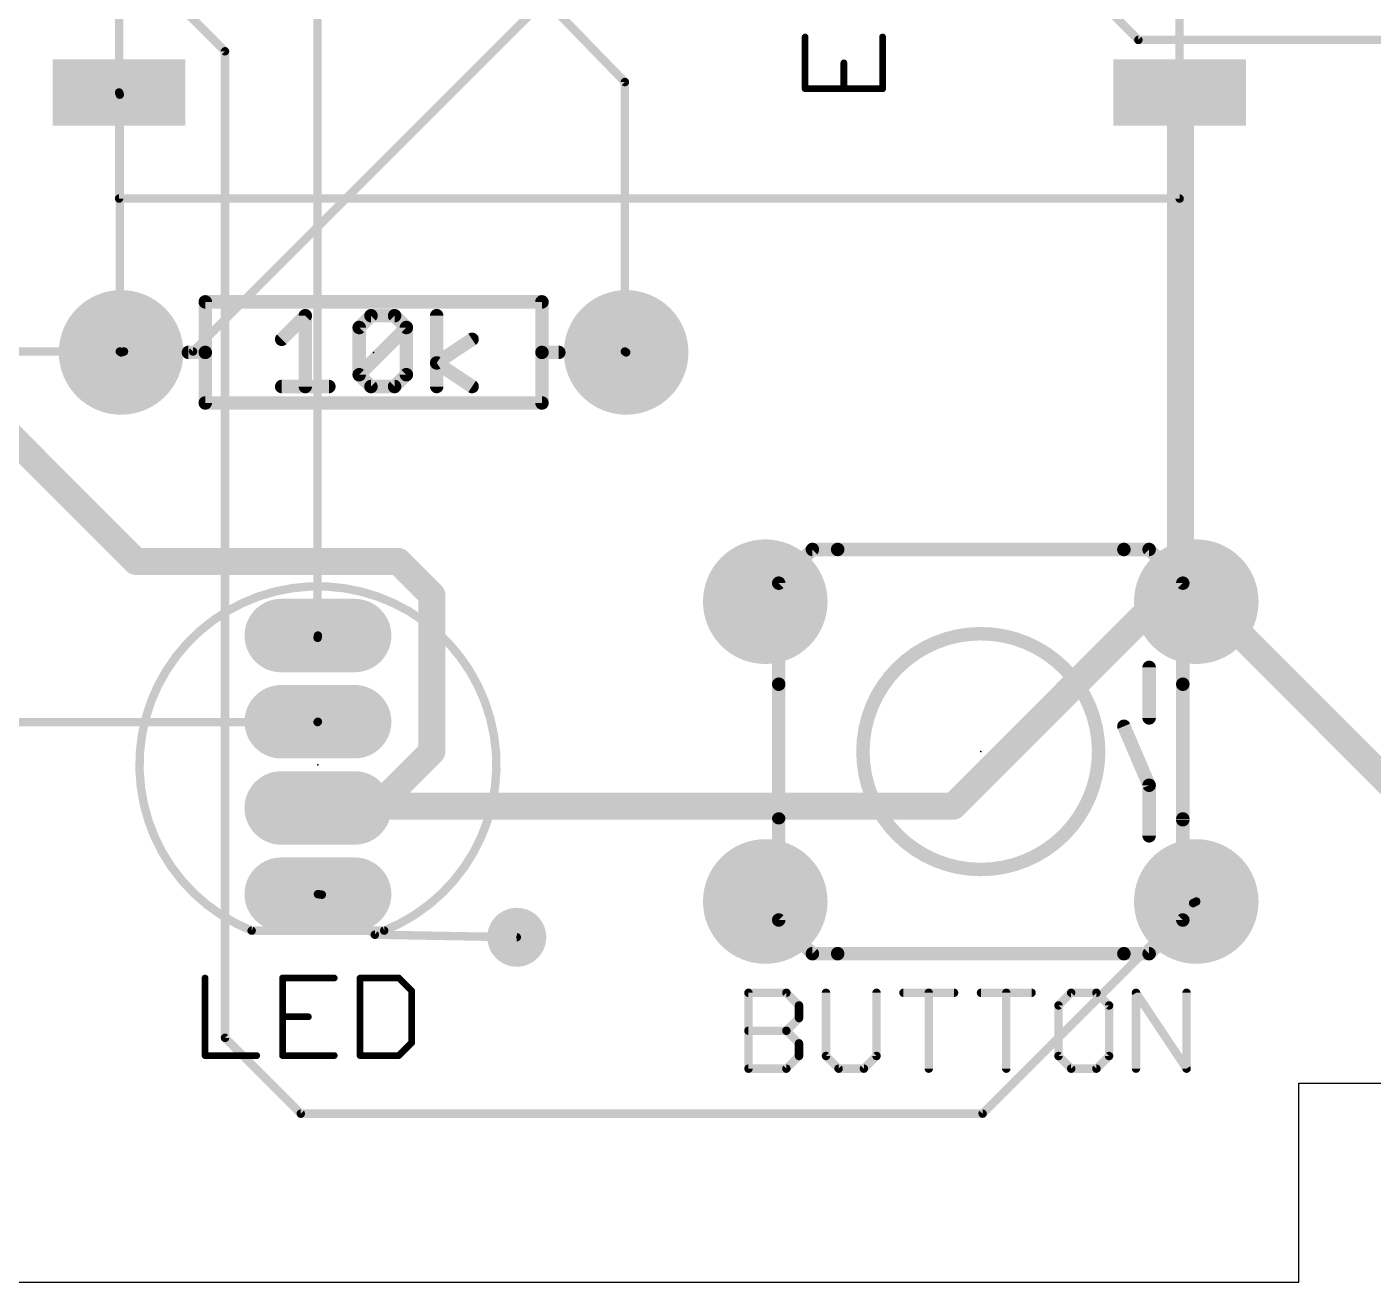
# Model space of a CAD drawing. Extents: x -2 to 100, y 0 to 40.
# Drawn here: x 31.81 to 52.12, y 0 to 18.93 of the extents above; entities that cross this region are included whole.
import ezdxf

# ---------------------------------------------------------------- set-up
doc = ezdxf.new("R2010")
doc.units = 0
for name, color, linetype in [('1', 14, 'CONTINUOUS'), ('16', 174, 'CONTINUOUS'), ('17', 94, 'CONTINUOUS'), ('20', 178, 'CONTINUOUS'), ('21', 250, 'CONTINUOUS'), ('23', 178, 'CONTINUOUS'), ('25', 250, 'CONTINUOUS'), ('51', 250, 'CONTINUOUS')]:
    doc.layers.add(name, color=color, linetype=linetype)

# ---------------------------------------------------------------- blocks, each defined once
blk = doc.blocks.new('ROUNDP')
at = {"const_width": 0.5}
blk.add_lwpolyline([(0, -0.25, 1), (0, 0.25, 1), (0, -0.25)], format="xyb", dxfattribs=at)
blk = doc.blocks.new('RECT')
blk.add_solid([(-0.5, -0.5), (0.5, -0.5), (-0.5, 0.5), (0.5, 0.5)])
blk = doc.blocks.new('LONGP100')
at = {"const_width": 1}
blk.add_lwpolyline([(-0.5, 0), (0.5, 0)], dxfattribs=at)
at = {"const_width": 0.5}
for points in [[(-0.5, 0.25, 1), (-0.5, -0.25)], [(0.5, -0.25, 1), (0.5, 0.25)]]:
    blk.add_lwpolyline(points, format="xyb", dxfattribs=at)

msp = doc.modelspace()

# ---------------------------------------------------------------- linework, layer by layer
at = {"layer": '1'}
for points, const_width in [([(40.8305, 18.0975), (34.29, 24.838)], 0.127), ([(36.195, 9.7155), (36.195, 20.7645)], 0.127), ([(34.798, 18.561), (33.2105, 20.1485)], 0.127), ([(48.5775, 18.7325), (48.006, 19.304)], 0.127), ([(57.4455, 18.7325), (48.5775, 18.7325)], 0.127), ([(34.798, 3.683), (34.798, 18.561)], 0.127), ([(40.8305, 14.0335), (40.8305, 18.0975)], 0.127), ([(49.2125, 17.907), (49.2, 17.94)], 0.4064), ([(49.2125, 10.4775), (49.2125, 17.907)], 0.4064), ([(33.2105, 17.907), (33.2, 17.94)], 0.127), ([(33.2105, 14.0335), (33.2105, 17.907)], 0.127), ([(33.2105, 14.0335), (33.23, 14.02)], 0.127), ([(40.8305, 14.0335), (40.85, 14.02)], 0.127), ([(49.022, 10.414), (45.7835, 7.1755)], 0.4064), ([(49.022, 10.414), (49.4512, 10.2606)], 0.4064), ([(49.403, 10.287), (49.2125, 10.4775)], 0.4064), ([(49.403, 10.287), (49.4512, 10.2606)], 0.4064), ([(49.657, 10.2235), (49.4512, 10.2606)], 0.4064), ([(49.657, 10.2235), (54.229, 5.6515)], 0.4064), ([(36.195, 9.7155), (36.2, 9.75)], 0.127), ([(36.2585, 7.1755), (36.2, 7.15)], 0.4064), ([(45.7835, 7.1755), (36.2585, 7.1755)], 0.4064), ([(36.2585, 5.842), (36.2, 5.85)], 0.127), ([(36.2585, 5.842), (37.0585, 5.2385)], 0.127), ([(49.403, 5.715), (46.228, 2.54)], 0.127), ([(49.403, 5.715), (49.4512, 5.7394)], 0.127), ([(37.0585, 5.2385), (39.2, 5.2)], 0.127), ([(35.941, 2.54), (34.798, 3.683)], 0.127), ([(46.228, 2.54), (35.941, 2.54)], 0.127)]:
    msp.add_lwpolyline(points, dxfattribs=dict(at, const_width=const_width))
for points, const_width in [([(48.5775, 18.7643, 1), (48.5775, 18.7008)], 0.0635), ([(48.555, 18.71, 1), (48.6, 18.755)], 0.0635), ([(34.8298, 18.561, 1), (34.7662, 18.561)], 0.0635), ([(34.7755, 18.5385, 1), (34.8205, 18.5835)], 0.0635), ([(40.8623, 18.0975, 1), (40.7987, 18.0975)], 0.0635), ([(40.8077, 18.0754, 1), (40.8533, 18.1196)], 0.0635), ([(49.295, 17.976, 1), (49.105, 17.904)], 0.2032), ([(49.3141, 17.907, 1), (49.1109, 17.907)], 0.2032), ([(33.2303, 17.9496, 1), (33.1697, 17.9304)], 0.0635), ([(33.2423, 17.907, 1), (33.1788, 17.907)], 0.0635), ([(33.1802, 17.8974, 1), (33.2408, 17.9166)], 0.0635), ([(49.1175, 17.871, 1), (49.3075, 17.943)], 0.2032), ([(33.2286, 14.0596, 1), (33.1924, 14.0074)], 0.0635), ([(33.1788, 14.0335, 1), (33.2423, 14.0335)], 0.0635), ([(33.2119, 13.9939, 1), (33.2481, 14.0461)], 0.0635), ([(40.7987, 14.0335, 1), (40.8623, 14.0335)], 0.0635), ([(40.8486, 14.0596, 1), (40.8124, 14.0074)], 0.0635), ([(40.8319, 13.9939, 1), (40.8681, 14.0461)], 0.0635), ([(49.0562, 10.5097, 1), (48.9878, 10.3183)], 0.2032), ([(49.0938, 10.3422, 1), (48.9502, 10.4858)], 0.2032), ([(49.1109, 10.4775, 1), (49.3141, 10.4775)], 0.2032), ([(49.2843, 10.5493, 1), (49.1407, 10.4057)], 0.2032), ([(49.4518, 10.3761, 1), (49.3542, 10.1979)], 0.2032), ([(49.3312, 10.2152, 1), (49.4748, 10.3588)], 0.2032), ([(49.4692, 10.3606, 1), (49.4332, 10.1606)], 0.2032), ([(49.4024, 10.1715, 1), (49.5, 10.3497)], 0.2032), ([(49.417, 10.1649, 1), (49.4854, 10.3563)], 0.2032), ([(49.7288, 10.2953, 1), (49.5852, 10.1517)], 0.2032), ([(49.639, 10.1235, 1), (49.675, 10.3235)], 0.2032), ([(36.1636, 9.7201, 1), (36.2264, 9.7109)], 0.0635), ([(36.2314, 9.7454, 1), (36.1686, 9.7546)], 0.0635), ([(36.1632, 9.7155, 1), (36.2268, 9.7155)], 0.0635), ([(36.1594, 7.2431, 1), (36.2406, 7.0569)], 0.2032), ([(36.2585, 7.2771, 1), (36.2585, 7.0739)], 0.2032), ([(36.2991, 7.0824, 1), (36.2179, 7.2686)], 0.2032), ([(45.7117, 7.2473, 1), (45.8553, 7.1037)], 0.2032), ([(45.7835, 7.0739, 1), (45.7835, 7.2771)], 0.2032), ([(36.2043, 5.8815, 1), (36.1957, 5.8185)], 0.0635), ([(36.2776, 5.8673, 1), (36.2394, 5.8167)], 0.0635), ([(36.2542, 5.8105, 1), (36.2628, 5.8735)], 0.0635), ([(49.3887, 5.7433, 1), (49.4173, 5.6867)], 0.0635), ([(49.4255, 5.6925, 1), (49.3805, 5.7375)], 0.0635), ([(49.4655, 5.7111, 1), (49.4369, 5.7677)], 0.0635), ([(37.0591, 5.2702, 1), (37.0579, 5.2068)], 0.0635), ([(37.0394, 5.2132, 1), (37.0776, 5.2638)], 0.0635), ([(39.1994, 5.1683, 1), (39.2006, 5.2317)], 0.0635), ([(34.8205, 3.7055, 1), (34.7755, 3.6605)], 0.0635), ([(34.7662, 3.683, 1), (34.8298, 3.683)], 0.0635), ([(35.941, 2.5718, 1), (35.941, 2.5082)], 0.0635), ([(35.9185, 2.5175, 1), (35.9635, 2.5625)], 0.0635), ([(46.2055, 2.5625, 1), (46.2505, 2.5175)], 0.0635), ([(46.228, 2.5082, 1), (46.228, 2.5718)], 0.0635)]:
    msp.add_lwpolyline(points, format="xyb", dxfattribs=dict(at, const_width=const_width))
at = {"layer": '16'}
for points, const_width in [([(51.778, 31.496), (34.3155, 14.0335)], 0.127), ([(30.988, 14.0335), (33.2105, 14.0335)], 0.127), ([(33.2105, 14.0335), (33.23, 14.02)], 0.127), ([(33.274, 14.0335), (33.23, 14.02)], 0.127), ([(34.3155, 14.0335), (33.274, 14.0335)], 0.127), ([(33.455, 10.868), (30.734, 13.589)], 0.4064), ([(37.411, 10.868), (33.455, 10.868)], 0.4064), ([(37.919, 10.36), (37.411, 10.868)], 0.4064), ([(37.919, 8.001), (37.919, 10.36)], 0.4064), ([(21.971, 8.4455), (36.195, 8.4455)], 0.127), ([(36.195, 8.4455), (36.2, 8.45)], 0.127), ([(37.0935, 7.1755), (37.919, 8.001)], 0.4064), ([(36.2585, 7.1755), (36.2, 7.15)], 0.4064), ([(36.2585, 7.1755), (37.0935, 7.1755)], 0.4064)]:
    msp.add_lwpolyline(points, dxfattribs=dict(at, const_width=const_width))
for points, const_width in [([(33.2286, 14.0596, 1), (33.1924, 14.0074)], 0.0635), ([(33.2207, 14.0504, 1), (33.2393, 13.9896)], 0.0635), ([(33.2105, 14.0017, 1), (33.2105, 14.0653)], 0.0635), ([(33.2119, 13.9939, 1), (33.2481, 14.0461)], 0.0635), ([(33.274, 14.0653, 1), (33.274, 14.0017)], 0.0635), ([(33.2833, 14.0031, 1), (33.2647, 14.0639)], 0.0635), ([(34.293, 14.056, 1), (34.338, 14.011)], 0.0635), ([(34.3155, 14.0017, 1), (34.3155, 14.0653)], 0.0635), ([(33.455, 10.9696, 1), (33.455, 10.7664)], 0.2032), ([(33.3832, 10.7962, 1), (33.5268, 10.9398)], 0.2032), ([(37.4828, 10.9398, 1), (37.3392, 10.7962)], 0.2032), ([(37.411, 10.7664, 1), (37.411, 10.9696)], 0.2032), ([(38.0206, 10.36, 1), (37.8174, 10.36)], 0.2032), ([(37.8472, 10.2882, 1), (37.9908, 10.4318)], 0.2032), ([(36.1738, 8.4691, 1), (36.2162, 8.4219)], 0.0635), ([(36.2212, 8.4264, 1), (36.1788, 8.4736)], 0.0635), ([(36.195, 8.4138, 1), (36.195, 8.4773)], 0.0635), ([(37.9908, 7.9292, 1), (37.8472, 8.0728)], 0.2032), ([(37.8174, 8.001, 1), (38.0206, 8.001)], 0.2032), ([(36.1594, 7.2431, 1), (36.2406, 7.0569)], 0.2032), ([(36.2585, 7.2771, 1), (36.2585, 7.0739)], 0.2032), ([(36.2991, 7.0824, 1), (36.2179, 7.2686)], 0.2032), ([(37.0217, 7.2473, 1), (37.1653, 7.1037)], 0.2032), ([(37.0935, 7.0739, 1), (37.0935, 7.2771)], 0.2032)]:
    msp.add_lwpolyline(points, format="xyb", dxfattribs=dict(at, const_width=const_width))
at = {"layer": '20'}
for p, q in [((51, 0), (51, 3)), ((51, 3), (54, 3)), ((21, 0), (51, 0))]:
    msp.add_line(p, q, dxfattribs=at)
at = {"layer": '21'}
for points, const_width in [([(33.2, 16.34), (33.2, 38.34)], 0.127), ([(49.2, 38.34), (49.2, 16.34)], 0.127), ([(49.2, 16.34), (33.2, 16.34)], 0.127), ([(34.5, 14.782), (39.58, 14.782)], 0.2032), ([(34.5, 14.02), (34.5, 14.782)], 0.2032), ([(39.58, 14.782), (39.58, 14.02)], 0.2032), ([(35.653, 14.2174), (36.0089, 14.5733)], 0.2032), ([(36.0089, 14.5733), (36.0089, 13.5056)], 0.2032), ([(36.8224, 14.3954), (37.0003, 14.5733)], 0.2032), ([(37.0003, 14.5733), (37.3562, 14.5733)], 0.2032), ([(37.3562, 14.5733), (37.5342, 14.3954)], 0.2032), ([(37.9917, 13.5056), (37.9917, 14.5733)], 0.2032), ([(36.8224, 13.6836), (36.8224, 14.3954)], 0.2032), ([(36.8224, 13.6836), (37.5342, 14.3954)], 0.2032), ([(37.5342, 14.3954), (37.5342, 13.6836)], 0.2032), ([(37.9917, 13.8615), (38.5256, 14.2174)], 0.2032), ([(34.5, 14.02), (34.246, 14.02)], 0.2032), ([(34.5, 13.258), (34.5, 14.02)], 0.2032), ([(39.58, 14.02), (39.58, 13.258)], 0.2032), ([(39.58, 14.02), (39.834, 14.02)], 0.2032), ([(38.5256, 13.5056), (37.9917, 13.8615)], 0.2032), ([(35.653, 13.5056), (36.3648, 13.5056)], 0.2032), ([(37.0003, 13.5056), (36.8224, 13.6836)], 0.2032), ([(37.3562, 13.5056), (37.0003, 13.5056)], 0.2032), ([(37.5342, 13.6836), (37.3562, 13.5056)], 0.2032), ([(39.58, 13.258), (34.5, 13.258)], 0.2032), ([(48.359, 11.048), (44.041, 11.048)], 0.2032), ([(43.152, 7.002), (43.152, 9.016)], 0.2032), ([(49.248, 6.972), (49.248, 9.016)], 0.2032), ([(35.2, 5.3), (37.2, 5.3)], 0.127), ([(44.041, 4.952), (48.359, 4.952)], 0.2032)]:
    msp.add_lwpolyline(points, dxfattribs=dict(at, const_width=const_width))
for points, const_width in [([(33.2, 16.3717, 1), (33.2, 16.3083)], 0.0635), ([(33.1683, 16.34, 1), (33.2318, 16.34)], 0.0635), ([(49.1683, 16.34, 1), (49.2318, 16.34)], 0.0635), ([(49.2, 16.3083, 1), (49.2, 16.3717)], 0.0635), ([(34.5, 14.8328, 1), (34.5, 14.7312)], 0.1016), ([(34.5508, 14.782, 1), (34.4492, 14.782)], 0.1016), ([(39.6308, 14.782, 1), (39.5292, 14.782)], 0.1016), ([(39.58, 14.7312, 1), (39.58, 14.8328)], 0.1016), ([(36.0597, 14.5733, 1), (35.9581, 14.5733)], 0.1016), ([(36.0448, 14.5374, 1), (35.9729, 14.6092)], 0.1016), ([(37.0003, 14.6241, 1), (37.0003, 14.5225)], 0.1016), ([(37.0362, 14.5374, 1), (36.9644, 14.6092)], 0.1016), ([(37.3921, 14.6092, 1), (37.3203, 14.5374)], 0.1016), ([(37.3562, 14.5225, 1), (37.3562, 14.6241)], 0.1016), ([(38.0425, 14.5733, 1), (37.9409, 14.5733)], 0.1016), ([(36.8732, 14.3954, 1), (36.7715, 14.3954)], 0.1016), ([(36.7864, 14.4313, 1), (36.8583, 14.3594)], 0.1016), ([(37.585, 14.3954, 1), (37.4834, 14.3954)], 0.1016), ([(37.5701, 14.3594, 1), (37.4982, 14.4313)], 0.1016), ([(37.4982, 14.3594, 1), (37.5701, 14.4313)], 0.1016), ([(35.617, 14.2533, 1), (35.6889, 14.1815)], 0.1016), ([(38.5538, 14.1751, 1), (38.4974, 14.2597)], 0.1016), ([(34.246, 14.0708, 1), (34.246, 13.9692)], 0.1016), ([(34.5508, 14.02, 1), (34.4492, 14.02)], 0.1016), ([(34.4492, 14.02, 1), (34.5508, 14.02)], 0.1016), ([(34.5, 13.9692, 1), (34.5, 14.0708)], 0.1016), ([(39.6308, 14.02, 1), (39.5292, 14.02)], 0.1016), ([(39.58, 14.0708, 1), (39.58, 13.9692)], 0.1016), ([(39.5292, 14.02, 1), (39.6308, 14.02)], 0.1016), ([(39.834, 13.9692, 1), (39.834, 14.0708)], 0.1016), ([(38.0199, 13.9038, 1), (37.9636, 13.8192)], 0.1016), ([(37.9636, 13.9038, 1), (38.0199, 13.8192)], 0.1016), ([(35.653, 13.5564, 1), (35.653, 13.4548)], 0.1016), ([(36.3648, 13.4548, 1), (36.3648, 13.5564)], 0.1016), ([(36.8583, 13.7195, 1), (36.7864, 13.6476)], 0.1016), ([(36.7864, 13.7195, 1), (36.8583, 13.6476)], 0.1016), ([(36.7715, 13.6836, 1), (36.8732, 13.6836)], 0.1016), ([(37.0003, 13.5564, 1), (37.0003, 13.4548)], 0.1016), ([(37.3562, 13.4548, 1), (37.3562, 13.5564)], 0.1016), ([(37.4834, 13.6836, 1), (37.585, 13.6836)], 0.1016), ([(37.5701, 13.6476, 1), (37.4982, 13.7195)], 0.1016), ([(35.9581, 13.5056, 1), (36.0597, 13.5056)], 0.1016), ([(36.9644, 13.4697, 1), (37.0362, 13.5415)], 0.1016), ([(37.3203, 13.5415, 1), (37.3921, 13.4697)], 0.1016), ([(37.9409, 13.5056, 1), (38.0425, 13.5056)], 0.1016), ([(38.4974, 13.4633, 1), (38.5538, 13.5479)], 0.1016), ([(34.5, 13.3088, 1), (34.5, 13.2072)], 0.1016), ([(34.4492, 13.258, 1), (34.5508, 13.258)], 0.1016), ([(39.5292, 13.258, 1), (39.6308, 13.258)], 0.1016), ([(39.58, 13.2072, 1), (39.58, 13.3088)], 0.1016), ([(44.041, 11.0988, 1), (44.041, 10.9972)], 0.1016), ([(48.359, 10.9972, 1), (48.359, 11.0988)], 0.1016), ([(37.2, 5.3, 5.1926), (35.2, 5.3)], 0.127), ([(46.2, 6.222, 1), (46.2, 9.778, 1), (46.2, 6.222)], 0.2032), ([(43.2028, 9.016, 1), (43.1012, 9.016)], 0.1016), ([(49.2988, 9.016, 1), (49.1972, 9.016)], 0.1016), ([(43.1012, 7.002, 1), (43.2028, 7.002)], 0.1016), ([(49.1972, 6.972, 1), (49.2988, 6.972)], 0.1016), ([(35.2, 5.3317, 1), (35.2, 5.2683)], 0.0635), ([(35.1882, 5.2705, 1), (35.2118, 5.3295)], 0.0635), ([(37.1882, 5.3295, 1), (37.2118, 5.2705)], 0.0635), ([(37.2, 5.2683, 1), (37.2, 5.3317)], 0.0635), ([(44.041, 5.0028, 1), (44.041, 4.9012)], 0.1016), ([(48.359, 4.9012, 1), (48.359, 5.0028)], 0.1016)]:
    msp.add_lwpolyline(points, format="xyb", dxfattribs=dict(at, const_width=const_width))
at = {"layer": '23'}
for p in [(37.04, 14.02), (46.2, 8), (36.2, 7.8), (39.2, 5.2)]:
    msp.add_point(p, dxfattribs=at)
at = {"layer": '25'}
for points, const_width in [([(43.5498, 18.7764), (43.5498, 17.9968)], 0.1016), ([(44.7192, 17.9968), (44.7192, 18.7764)], 0.1016), ([(44.1345, 17.9968), (44.1345, 18.3866)], 0.1016), ([(43.5498, 17.9968), (44.7192, 17.9968)], 0.1016), ([(34.4967, 4.5852), (34.4967, 3.4158)], 0.1016), ([(36.4457, 4.5852), (35.6661, 4.5852)], 0.1016), ([(35.6661, 4.5852), (35.6661, 3.4158)], 0.1016), ([(36.8355, 4.5852), (36.8355, 3.4158)], 0.1016), ([(37.4202, 4.5852), (36.8355, 4.5852)], 0.1016), ([(37.6151, 4.3903), (37.4202, 4.5852)], 0.1016), ([(37.6151, 3.6107), (37.6151, 4.3903)], 0.1016), ([(42.6953, 3.2185), (42.6953, 4.3625)], 0.127), ([(42.6953, 4.3625), (43.2673, 4.3625)], 0.127), ([(43.2673, 4.3625), (43.458, 4.1718)], 0.127), ([(43.8647, 4.3625), (43.8647, 3.4092)], 0.127), ([(44.6273, 3.4092), (44.6273, 4.3625)], 0.127), ([(45.0341, 4.3625), (45.7967, 4.3625)], 0.127), ([(45.4154, 3.2185), (45.4154, 4.3625)], 0.127), ([(46.2035, 4.3625), (46.9661, 4.3625)], 0.127), ([(46.5848, 3.2185), (46.5848, 4.3625)], 0.127), ([(47.5635, 4.3625), (47.3729, 4.1718)], 0.127), ([(47.9449, 4.3625), (47.5635, 4.3625)], 0.127), ([(48.1355, 4.1718), (47.9449, 4.3625)], 0.127), ([(48.5423, 3.2185), (48.5423, 4.3625)], 0.127), ([(48.5423, 4.3625), (49.3049, 3.2185)], 0.127), ([(49.3049, 3.2185), (49.3049, 4.3625)], 0.127), ([(43.458, 4.1718), (43.458, 3.9812)], 0.127), ([(47.3729, 4.1718), (47.3729, 3.4092)], 0.127), ([(48.1355, 3.4092), (48.1355, 4.1718)], 0.127), ([(35.6661, 4.0005), (36.0559, 4.0005)], 0.1016), ([(43.458, 3.9812), (43.2673, 3.7905)], 0.127), ([(37.4202, 3.4158), (37.6151, 3.6107)], 0.1016), ([(42.6953, 3.7905), (43.2673, 3.7905)], 0.127), ([(43.2673, 3.7905), (43.458, 3.5998)], 0.127), ([(43.458, 3.5998), (43.458, 3.4092)], 0.127), ([(34.4967, 3.4158), (35.2763, 3.4158)], 0.1016), ([(35.6661, 3.4158), (36.4457, 3.4158)], 0.1016), ([(36.8355, 3.4158), (37.4202, 3.4158)], 0.1016), ([(43.458, 3.4092), (43.2673, 3.2185)], 0.127), ([(43.8647, 3.4092), (44.0554, 3.2185)], 0.127), ([(44.4367, 3.2185), (44.6273, 3.4092)], 0.127), ([(47.3729, 3.4092), (47.5635, 3.2185)], 0.127), ([(47.9449, 3.2185), (48.1355, 3.4092)], 0.127), ([(43.2673, 3.2185), (42.6953, 3.2185)], 0.127), ([(44.0554, 3.2185), (44.4367, 3.2185)], 0.127), ([(47.5635, 3.2185), (47.9449, 3.2185)], 0.127)]:
    msp.add_lwpolyline(points, dxfattribs=dict(at, const_width=const_width))
for points, const_width in [([(43.5752, 18.7764, 1), (43.5244, 18.7764)], 0.0508), ([(44.7446, 18.7764, 1), (44.6938, 18.7764)], 0.0508), ([(44.1599, 18.3866, 1), (44.1091, 18.3866)], 0.0508), ([(43.5498, 18.0222, 1), (43.5498, 17.9714)], 0.0508), ([(43.5244, 17.9968, 1), (43.5752, 17.9968)], 0.0508), ([(44.1091, 17.9968, 1), (44.1599, 17.9968)], 0.0508), ([(44.6938, 17.9968, 1), (44.7446, 17.9968)], 0.0508), ([(44.7192, 17.9714, 1), (44.7192, 18.0222)], 0.0508), ([(34.5221, 4.5852, 1), (34.4713, 4.5852)], 0.0508), ([(35.6661, 4.6106, 1), (35.6661, 4.5598)], 0.0508), ([(35.6915, 4.5852, 1), (35.6407, 4.5852)], 0.0508), ([(36.4457, 4.5598, 1), (36.4457, 4.6106)], 0.0508), ([(36.8609, 4.5852, 1), (36.8101, 4.5852)], 0.0508), ([(36.8355, 4.6106, 1), (36.8355, 4.5598)], 0.0508), ([(37.4382, 4.6032, 1), (37.4022, 4.5672)], 0.0508), ([(37.4202, 4.5598, 1), (37.4202, 4.6106)], 0.0508), ([(37.6405, 4.3903, 1), (37.5897, 4.3903)], 0.0508), ([(37.5971, 4.3723, 1), (37.6331, 4.4083)], 0.0508), ([(42.6953, 4.3942, 1), (42.6953, 4.3307)], 0.0635), ([(42.7271, 4.3625, 1), (42.6636, 4.3625)], 0.0635), ([(43.2897, 4.3849, 1), (43.2448, 4.34)], 0.0635), ([(43.2673, 4.3307, 1), (43.2673, 4.3942)], 0.0635), ([(43.8964, 4.3625, 1), (43.8329, 4.3625)], 0.0635), ([(44.6591, 4.3625, 1), (44.5956, 4.3625)], 0.0635), ([(45.0341, 4.3942, 1), (45.0341, 4.3307)], 0.0635), ([(45.4472, 4.3625, 1), (45.3837, 4.3625)], 0.0635), ([(45.7967, 4.3307, 1), (45.7967, 4.3942)], 0.0635), ([(46.2035, 4.3942, 1), (46.2035, 4.3307)], 0.0635), ([(46.6166, 4.3625, 1), (46.5531, 4.3625)], 0.0635), ([(46.9661, 4.3307, 1), (46.9661, 4.3942)], 0.0635), ([(47.5635, 4.3942, 1), (47.5635, 4.3307)], 0.0635), ([(47.586, 4.34, 1), (47.5411, 4.3849)], 0.0635), ([(47.9673, 4.3849, 1), (47.9224, 4.34)], 0.0635), ([(47.9449, 4.3307, 1), (47.9449, 4.3942)], 0.0635), ([(48.574, 4.3625, 1), (48.5105, 4.3625)], 0.0635), ([(48.5687, 4.3801, 1), (48.5159, 4.3449)], 0.0635), ([(49.3367, 4.3625, 1), (49.2732, 4.3625)], 0.0635), ([(43.4897, 4.1718, 1), (43.4262, 4.1718)], 0.0635), ([(43.4355, 4.1494, 1), (43.4804, 4.1943)], 0.0635), ([(47.4046, 4.1718, 1), (47.3411, 4.1718)], 0.0635), ([(47.3504, 4.1943, 1), (47.3953, 4.1494)], 0.0635), ([(48.1673, 4.1718, 1), (48.1038, 4.1718)], 0.0635), ([(48.1131, 4.1494, 1), (48.158, 4.1943)], 0.0635), ([(35.6661, 4.0259, 1), (35.6661, 3.9751)], 0.0508), ([(36.0559, 3.9751, 1), (36.0559, 4.0259)], 0.0508), ([(43.4262, 3.9812, 1), (43.4897, 3.9812)], 0.0635), ([(43.4804, 3.9587, 1), (43.4355, 4.0036)], 0.0635), ([(37.6331, 3.5927, 1), (37.5971, 3.6287)], 0.0508), ([(42.6953, 3.8222, 1), (42.6953, 3.7587)], 0.0635), ([(43.2897, 3.8129, 1), (43.2448, 3.768)], 0.0635), ([(43.2448, 3.8129, 1), (43.2897, 3.768)], 0.0635), ([(43.2673, 3.7587, 1), (43.2673, 3.8222)], 0.0635), ([(43.4897, 3.5998, 1), (43.4262, 3.5998)], 0.0635), ([(34.4967, 3.4412, 1), (34.4967, 3.3904)], 0.0508), ([(35.2763, 3.3904, 1), (35.2763, 3.4412)], 0.0508), ([(35.6661, 3.4412, 1), (35.6661, 3.3904)], 0.0508), ([(36.4457, 3.3904, 1), (36.4457, 3.4412)], 0.0508), ([(36.8355, 3.4412, 1), (36.8355, 3.3904)], 0.0508), ([(37.4022, 3.4338, 1), (37.4382, 3.3978)], 0.0508), ([(37.4202, 3.3904, 1), (37.4202, 3.4412)], 0.0508), ([(37.5897, 3.6107, 1), (37.6405, 3.6107)], 0.0508), ([(43.4355, 3.5774, 1), (43.4804, 3.6223)], 0.0635), ([(43.4804, 3.3867, 1), (43.4355, 3.4316)], 0.0635), ([(43.8871, 3.4316, 1), (43.8422, 3.3867)], 0.0635), ([(44.6498, 3.3867, 1), (44.6049, 3.4316)], 0.0635), ([(47.3953, 3.4316, 1), (47.3504, 3.3867)], 0.0635), ([(48.158, 3.3867, 1), (48.1131, 3.4316)], 0.0635), ([(34.4713, 3.4158, 1), (34.5221, 3.4158)], 0.0508), ([(35.6407, 3.4158, 1), (35.6915, 3.4158)], 0.0508), ([(36.8101, 3.4158, 1), (36.8609, 3.4158)], 0.0508), ([(42.6953, 3.2503, 1), (42.6953, 3.1867)], 0.0635), ([(42.6636, 3.2185, 1), (42.7271, 3.2185)], 0.0635), ([(43.2448, 3.241, 1), (43.2897, 3.196)], 0.0635), ([(43.2673, 3.1867, 1), (43.2673, 3.2503)], 0.0635), ([(43.4262, 3.4092, 1), (43.4897, 3.4092)], 0.0635), ([(43.8329, 3.4092, 1), (43.8964, 3.4092)], 0.0635), ([(44.0554, 3.2503, 1), (44.0554, 3.1867)], 0.0635), ([(44.0329, 3.196, 1), (44.0778, 3.241)], 0.0635), ([(44.4142, 3.241, 1), (44.4591, 3.196)], 0.0635), ([(44.4367, 3.1867, 1), (44.4367, 3.2503)], 0.0635), ([(44.5956, 3.4092, 1), (44.6591, 3.4092)], 0.0635), ([(45.3837, 3.2185, 1), (45.4472, 3.2185)], 0.0635), ([(46.5531, 3.2185, 1), (46.6166, 3.2185)], 0.0635), ([(47.3411, 3.4092, 1), (47.4046, 3.4092)], 0.0635), ([(47.5635, 3.2503, 1), (47.5635, 3.1867)], 0.0635), ([(47.5411, 3.196, 1), (47.586, 3.241)], 0.0635), ([(47.9224, 3.241, 1), (47.9673, 3.196)], 0.0635), ([(47.9449, 3.1867, 1), (47.9449, 3.2503)], 0.0635), ([(48.1038, 3.4092, 1), (48.1673, 3.4092)], 0.0635), ([(48.5105, 3.2185, 1), (48.574, 3.2185)], 0.0635), ([(49.2732, 3.2185, 1), (49.3367, 3.2185)], 0.0635), ([(49.2785, 3.2009, 1), (49.3314, 3.2361)], 0.0635)]:
    msp.add_lwpolyline(points, format="xyb", dxfattribs=dict(at, const_width=const_width))
at = {"layer": '51', "const_width": 0.2032}
for points in [[(43.66, 11.048), (43.152, 10.54)], [(43.66, 11.048), (44.041, 11.048)], [(48.74, 11.048), (48.359, 11.048)], [(48.74, 11.048), (49.248, 10.54)], [(43.152, 10.54), (43.152, 9.016)], [(49.248, 10.54), (49.248, 9.016)], [(48.74, 8.508), (48.74, 9.27)], [(48.74, 7.492), (48.359, 8.381)], [(48.74, 6.73), (48.74, 7.492)], [(43.152, 6.984), (43.152, 5.46)], [(49.248, 5.46), (49.248, 6.984)], [(43.152, 5.46), (43.66, 4.952)], [(48.74, 4.952), (49.248, 5.46)], [(43.66, 4.952), (44.041, 4.952)], [(48.74, 4.952), (48.359, 4.952)]]:
    msp.add_lwpolyline(points, dxfattribs=at)
at = {"layer": '51', "const_width": 0.1016}
for points in [[(43.66, 11.0988, 1), (43.66, 10.9972)], [(43.6959, 11.0121, 1), (43.6241, 11.0839)], [(44.041, 10.9972, 1), (44.041, 11.0988)], [(48.359, 11.0988, 1), (48.359, 10.9972)], [(48.7759, 11.0839, 1), (48.7041, 11.0121)], [(48.74, 10.9972, 1), (48.74, 11.0988)], [(43.2028, 10.54, 1), (43.1012, 10.54)], [(43.1161, 10.5759, 1), (43.1879, 10.5041)], [(49.2988, 10.54, 1), (49.1972, 10.54)], [(49.2121, 10.5041, 1), (49.2839, 10.5759)], [(48.7908, 9.27, 1), (48.6892, 9.27)], [(43.1012, 9.016, 1), (43.2028, 9.016)], [(49.1972, 9.016, 1), (49.2988, 9.016)], [(48.6892, 8.508, 1), (48.7908, 8.508)], [(48.4057, 8.401, 1), (48.3123, 8.361)], [(48.7908, 7.492, 1), (48.6892, 7.492)], [(48.6933, 7.472, 1), (48.7867, 7.512)], [(43.2028, 6.984, 1), (43.1012, 6.984)], [(49.2988, 6.984, 1), (49.1972, 6.984)], [(48.6892, 6.73, 1), (48.7908, 6.73)], [(43.1879, 5.4959, 1), (43.1161, 5.4241)], [(43.1012, 5.46, 1), (43.2028, 5.46)], [(49.1972, 5.46, 1), (49.2988, 5.46)], [(49.2839, 5.4241, 1), (49.2121, 5.4959)], [(43.66, 5.0028, 1), (43.66, 4.9012)], [(43.6241, 4.9161, 1), (43.6959, 4.9879)], [(44.041, 4.9012, 1), (44.041, 5.0028)], [(48.359, 5.0028, 1), (48.359, 4.9012)], [(48.7041, 4.9879, 1), (48.7759, 4.9161)], [(48.74, 4.9012, 1), (48.74, 5.0028)]]:
    msp.add_lwpolyline(points, format="xyb", dxfattribs=at)

# ---------------------------------------------------------------- block references
at = {"layer": '1', "xscale": 2}
for p in [(33.2, 17.94), (49.2, 17.94)]:
    msp.add_blockref('RECT', p, dxfattribs=at)
at = {"layer": '17'}
for name, p, xscale, yscale in [('ROUNDP', (33.23, 14.02), 1.8796, 1.8796), ('ROUNDP', (33.23, 14.02), 1.8796, 1.8796), ('ROUNDP', (40.85, 14.02), 1.8796, 1.8796), ('ROUNDP', (40.85, 14.02), 1.8796, 1.8796), ('LONGP100', (36.2, 9.75), 1.108, 1.108), ('LONGP100', (36.2, 9.75), 1.108, 1.108), ('LONGP100', (36.2, 8.45), 1.108, 1.108), ('LONGP100', (36.2, 8.45), 1.108, 1.108), ('LONGP100', (36.2, 7.15), 1.108, 1.108), ('LONGP100', (36.2, 7.15), 1.108, 1.108), ('LONGP100', (36.2, 5.85), 1.108, 1.108), ('LONGP100', (36.2, 5.85), 1.108, 1.108), ('ROUNDP', (39.2, 5.2), 0.889, 0.889), ('ROUNDP', (39.2, 5.2), 0.889, 0.889)]:
    msp.add_blockref(name, p, dxfattribs=dict(at, xscale=xscale, yscale=yscale))
at = {"layer": '17', "xscale": 1.8796, "yscale": 1.8796, "rotation": 180}
for p in [(42.9488, 10.2606), (42.9488, 10.2606), (49.4512, 10.2606), (49.4512, 10.2606), (42.9488, 5.7394), (42.9488, 5.7394), (49.4512, 5.7394), (49.4512, 5.7394)]:
    msp.add_blockref('ROUNDP', p, dxfattribs=at)

doc.saveas('drawing.dxf')
